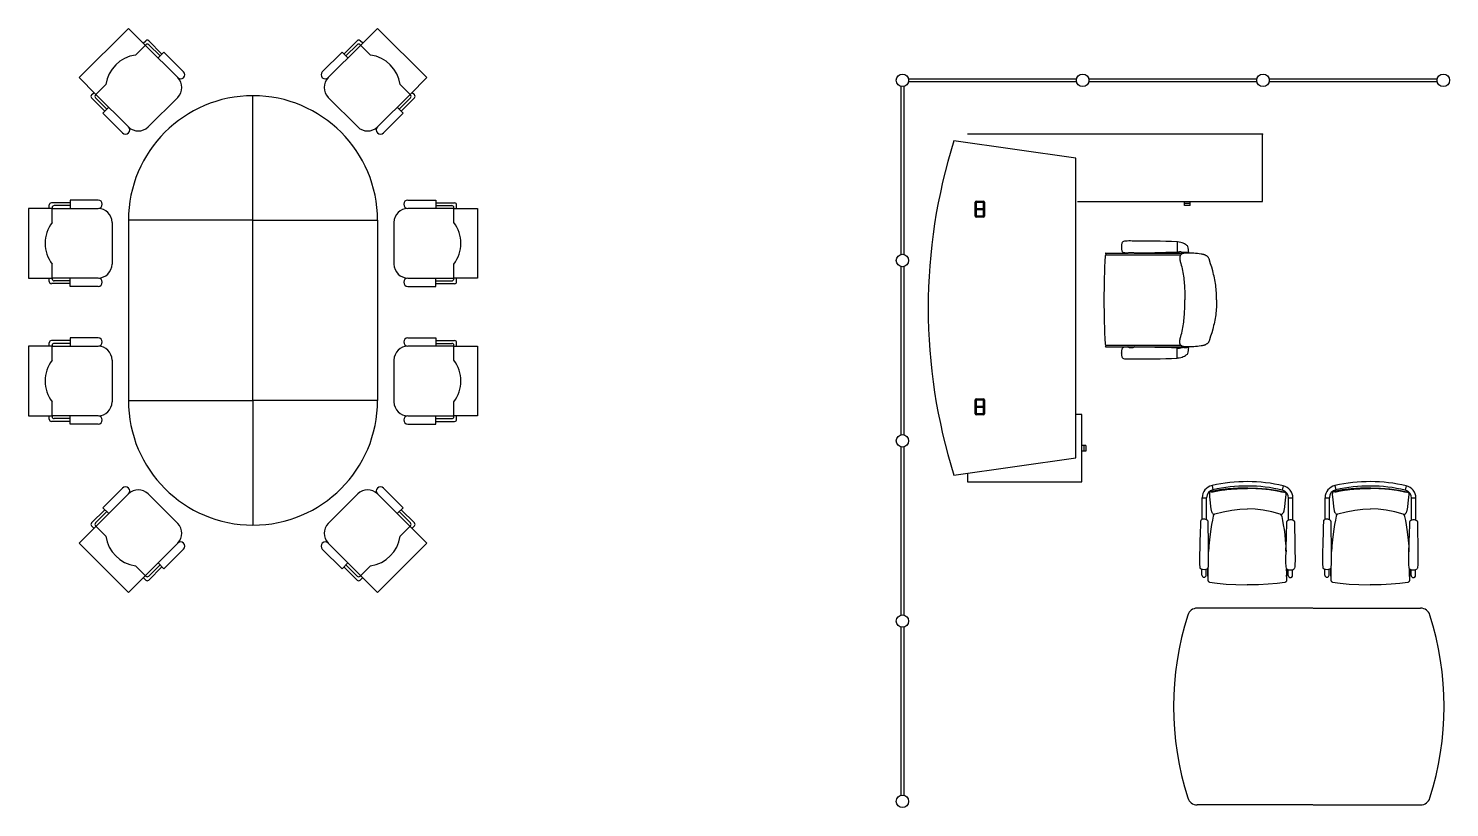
# Model space of a CAD drawing. Header units: millimetres. Extents: x 391350 to 515311, y -283575 to -199845.
# Drawn here: x 434708 to 443378, y -235056 to -230302 of the extents above; entities that cross this region are included whole.
import ezdxf

# ---------------------------------------------------------------- set-up
doc = ezdxf.new("R2010")
doc.units = ezdxf.units.MM

msp = doc.modelspace()

# ---------------------------------------------------------------- linework, layer by layer
at = {"color": 0}
for p, q in [((435318.3, -230301.6), (435017.8, -230602.1)), ((435420.5, -230403.8), (435318.3, -230301.6)), ((436735.3, -230403.8), (436837.5, -230301.6)), ((436837.5, -230301.6), (437138, -230602.1)), ((435360.4, -230463.9), (435423.5, -230400.8)), ((435408.5, -230391.7), (435423.5, -230376.7)), ((435420.5, -230403.8), (435618.8, -230602.1)), ((435522.7, -230457.9), (435441.5, -230376.7)), ((435510.7, -230469.9), (435441.5, -230400.8)), ((436735.3, -230403.8), (436536.9, -230602.1)), ((436633.1, -230457.9), (436714.2, -230376.7)), ((436645.1, -230469.9), (436714.2, -230400.8)), ((436747.3, -230391.7), (436732.3, -230376.7)), ((436795.4, -230463.9), (436732.3, -230400.8)), ((435017.8, -230602.1), (435120, -230704.3)), ((437138, -230602.1), (437035.8, -230704.3)), ((440077.4, -230609.6), (441102.4, -230609.6)), ((441177.4, -230609.6), (442202.4, -230609.6)), ((442277.4, -230609.6), (443302.4, -230609.6)), ((435092.9, -230707.3), (435108, -230692.3)), ((435117, -230707.3), (435180.1, -230644.2)), ((435318.3, -230902.6), (435120, -230704.3)), ((436837.5, -230902.6), (437035.8, -230704.3)), ((437038.8, -230707.3), (436975.7, -230644.2)), ((437062.8, -230707.3), (437047.8, -230692.3)), ((440031.4, -231680.6), (440031.4, -230655.6)), ((440048.4, -230655.6), (440048.4, -231680.6)), ((441102.4, -230626.6), (440077.4, -230626.6)), ((442202.4, -230626.6), (441177.4, -230626.6)), ((443302.4, -230626.6), (442277.4, -230626.6)), ((435174.1, -230806.5), (435092.9, -230725.3)), ((435186.1, -230794.4), (435117, -230725.3)), ((435618.8, -230722.3), (435438.5, -230902.6)), ((436077.9, -231472.4), (436077.9, -230712.4)), ((436536.9, -230722.3), (436717.2, -230902.6)), ((436969.7, -230794.4), (437038.8, -230725.3)), ((436981.7, -230806.5), (437062.8, -230725.3)), ((442237.1, -230946.9), (440437.1, -230946.9)), ((442237.1, -231356.9), (442237.1, -230946.9)), ((441097.1, -231092.9), (440354, -230988.5)), ((441097.1, -232922.9), (441097.1, -231092.9)), ((434707.9, -231400.1), (434707.9, -231825.1)), ((434852.4, -231400.1), (434707.9, -231400.1)), ((434835.4, -231400.1), (434835.4, -231378.9)), ((434962.9, -231366.1), (434848.1, -231366.1)), ((434852.4, -231485.1), (434852.4, -231395.9)), ((434852.4, -231400.1), (435132.9, -231400.1)), ((434962.9, -231383.1), (434865.1, -231383.1)), ((437303.4, -231400.1), (437022.9, -231400.1)), ((437192.9, -231366.1), (437307.6, -231366.1)), ((437192.9, -231383.1), (437290.6, -231383.1)), ((437303.4, -231485.1), (437303.4, -231395.9)), ((437303.4, -231400.1), (437447.9, -231400.1)), ((437320.4, -231400.1), (437320.4, -231378.9)), ((437447.9, -231400.1), (437447.9, -231825.1)), ((440483.1, -231447.9), (440483.1, -231361.9)), ((440489.1, -231355.9), (440535.1, -231355.9)), ((440489.1, -231363.9), (440489.1, -231445.9)), ((440489.6, -231363.9), (440489.6, -231404.7)), ((440533.1, -231361.9), (440491.1, -231361.9)), ((440491.1, -231362.4), (440533.1, -231362.4)), ((440534.6, -231363.9), (440534.6, -231404.7)), ((440535.1, -231445.9), (440535.1, -231363.9)), ((440541.1, -231361.9), (440541.1, -231447.9)), ((441107.4, -231356.9), (442237.1, -231356.9)), ((441760.6, -231369.9), (441760.6, -231356.9)), ((441794.6, -231369.9), (441760.6, -231369.9)), ((441760.7, -231381.9), (441760.7, -231369.9)), ((441794.5, -231381.9), (441760.7, -231381.9)), ((441794.5, -231381.9), (441794.5, -231369.9)), ((441794.6, -231369.9), (441794.6, -231356.9)), ((435217.9, -231485.1), (435217.9, -231740.1)), ((436937.9, -231485.1), (436937.9, -231740.1)), ((440535.1, -231453.9), (440489.1, -231453.9)), ((440534.6, -231402.7), (440489.6, -231402.7)), ((440534.6, -231404.7), (440489.6, -231404.7)), ((440489.6, -231405.2), (440534.6, -231405.2)), ((440489.6, -231445.9), (440489.6, -231405.2)), ((440489.6, -231407.2), (440534.6, -231407.2)), ((440533.1, -231447.4), (440491.1, -231447.4)), ((440491.1, -231447.9), (440533.1, -231447.9)), ((440534.6, -231405.2), (440534.6, -231445.9)), ((441376.5, -231634.7, -0.1), (441376.5, -231633.7, -0.1)), ((441376.5, -231634.7, -0.1), (441376.5, -231635.7, -0.1)), ((441716.3, -231604.6, -0.1), (441716.3, -231664.9, -0.1)), ((441716.3, -231604.7, -0.1), (441719.2, -231604.7, -0.1)), ((434852.4, -231829.4), (434852.4, -231740.1)), ((437303.4, -231829.4), (437303.4, -231740.1)), ((441278.9, -231675.6), (441282.4, -231682.8)), ((441280.7, -231672.7), (441415.2, -231672.7)), ((441283.6, -231682.7), (441738.2, -231682.7)), ((441418.8, -231671.3), (441418.9, -231671.2)), ((441422.4, -231669.7), (441448.2, -231669.7)), ((441451.9, -231671.3), (441451.8, -231671.2)), ((441455.4, -231672.7), (441745.7, -231672.7)), ((441716.3, -231664.7, -0.1), (441730, -231664.7, -0.1)), ((441784.7, -231668.7, -0.1), (441746.3, -231668.7, -0.1)), ((441751.3, -231668.7, -0.1), (441756.3, -231671.7, -0.1)), ((441756.3, -231668.7, -0.1), (441776.3, -231668.7, -0.1)), ((441756.3, -231671.7, -0.1), (441759.3, -231671.7, -0.1)), ((441760.3, -231668.7, -0.1), (441758.5, -231668.7, -0.1)), ((441759.3, -231671.7, -0.1), (441773.3, -231671.7, -0.1)), ((441772.5, -231668.7, -0.1), (441760.3, -231668.7, -0.1)), ((441772.3, -231668.7, -0.1), (441774, -231668.7, -0.1)), ((441773.3, -231671.7, -0.1), (441776.3, -231671.7, -0.1)), ((441781.3, -231668.7, -0.1), (441776.3, -231671.7, -0.1)), ((434707.9, -231825.1), (434852.4, -231825.1)), ((434835.4, -231846.4), (434835.4, -231825.1)), ((435132.9, -231825.1), (434852.4, -231825.1)), ((437022.9, -231825.1), (437303.4, -231825.1)), ((437447.9, -231825.1), (437303.4, -231825.1)), ((437320.4, -231846.4), (437320.4, -231825.1)), ((440031.4, -232780.6), (440031.4, -231755.6)), ((440048.4, -231755.6), (440048.4, -232780.6)), ((434962.9, -231859.1), (434848.1, -231859.1)), ((434962.9, -231842.1), (434865.1, -231842.1)), ((437192.9, -231842.1), (437290.6, -231842.1)), ((437192.9, -231859.1), (437307.6, -231859.1)), ((441956.5, -231958.6), (441956.5, -231958.8)), ((441956.5, -231958.8), (441956.5, -231958.6)), ((434852.4, -232240.5), (434707.9, -232240.5)), ((434707.9, -232240.5), (434707.9, -232665.5)), ((434835.4, -232240.5), (434835.4, -232219.3)), ((434962.9, -232206.5), (434848.1, -232206.5)), ((434852.4, -232325.5), (434852.4, -232236.3)), ((434852.4, -232240.5), (435132.9, -232240.5)), ((434962.9, -232223.5), (434865.1, -232223.5)), ((437303.4, -232240.5), (437022.9, -232240.5)), ((437192.9, -232206.5), (437307.6, -232206.5)), ((437192.9, -232223.5), (437290.6, -232223.5)), ((437303.4, -232325.5), (437303.4, -232236.3)), ((437303.4, -232240.5), (437447.9, -232240.5)), ((437320.4, -232240.5), (437320.4, -232219.3)), ((437447.9, -232240.5), (437447.9, -232665.5)), ((441278.9, -232241.9), (441282.4, -232234.6)), ((441280.7, -232244.7), (441415.2, -232244.7)), ((441283.6, -232234.7), (441738.2, -232234.7)), ((441418.8, -232246.2), (441418.9, -232246.3)), ((441422.4, -232247.7), (441448.2, -232247.7)), ((441451.9, -232246.2), (441451.8, -232246.3)), ((441455.4, -232244.7), (441745.7, -232244.7)), ((441716.3, -232312.9, -0.1), (441716.3, -232252.5, -0.1)), ((441716.3, -232252.7, -0.1), (441730, -232252.7, -0.1)), ((441784.7, -232248.7, -0.1), (441746.3, -232248.7, -0.1)), ((441751.3, -232248.7, -0.1), (441756.3, -232245.7, -0.1)), ((441756.3, -232245.7, -0.1), (441759.3, -232245.7, -0.1)), ((441756.3, -232248.7, -0.1), (441776.3, -232248.7, -0.1)), ((441760.3, -232248.7, -0.1), (441758.5, -232248.7, -0.1)), ((441759.3, -232245.7, -0.1), (441773.3, -232245.7, -0.1)), ((441772.5, -232248.7, -0.1), (441760.3, -232248.7, -0.1)), ((441772.3, -232248.7, -0.1), (441774, -232248.7, -0.1)), ((441773.3, -232245.7, -0.1), (441776.3, -232245.7, -0.1)), ((441781.3, -232248.7, -0.1), (441776.3, -232245.7, -0.1)), ((435217.9, -232325.5), (435217.9, -232580.5)), ((436937.9, -232325.5), (436937.9, -232580.5)), ((441376.5, -232282.7, -0.1), (441376.5, -232281.7, -0.1)), ((441376.5, -232282.7, -0.1), (441376.5, -232283.7, -0.1)), ((441716.3, -232312.7, -0.1), (441719.2, -232312.7, -0.1)), ((434852.4, -232669.8), (434852.4, -232580.5)), ((436077.9, -232572.4), (436077.9, -233332.4)), ((437303.4, -232669.8), (437303.4, -232580.5)), ((440483.1, -232653.9), (440483.1, -232567.9)), ((440489.1, -232561.9), (440535.1, -232561.9)), ((440489.1, -232569.9), (440489.1, -232651.9)), ((440489.6, -232569.9), (440489.6, -232610.7)), ((440534.6, -232608.7), (440489.6, -232608.7)), ((440534.6, -232610.7), (440489.6, -232610.7)), ((440489.6, -232611.2), (440534.6, -232611.2)), ((440489.6, -232651.9), (440489.6, -232611.2)), ((440489.6, -232613.2), (440534.6, -232613.2)), ((440533.1, -232567.9), (440491.1, -232567.9)), ((440491.1, -232568.4), (440533.1, -232568.4)), ((440534.6, -232569.9), (440534.6, -232610.7)), ((440534.6, -232611.2), (440534.6, -232651.9)), ((440535.1, -232651.9), (440535.1, -232569.9)), ((440541.1, -232567.9), (440541.1, -232653.9)), ((434707.9, -232665.5), (434852.4, -232665.5)), ((434835.4, -232686.8), (434835.4, -232665.5)), ((434962.9, -232699.5), (434848.1, -232699.5)), ((435132.9, -232665.5), (434852.4, -232665.5)), ((434962.9, -232682.5), (434865.1, -232682.5)), ((437022.9, -232665.5), (437303.4, -232665.5)), ((437192.9, -232682.5), (437290.6, -232682.5)), ((437192.9, -232699.5), (437307.6, -232699.5)), ((437447.9, -232665.5), (437303.4, -232665.5)), ((437320.4, -232686.8), (437320.4, -232665.5)), ((440535.1, -232659.9), (440489.1, -232659.9)), ((440533.1, -232653.4), (440491.1, -232653.4)), ((440491.1, -232653.9), (440533.1, -232653.9)), ((441134.1, -232657.9), (441097.1, -232657.9)), ((441134.1, -233068.9), (441134.1, -232657.9)), ((440031.4, -233880.6), (440031.4, -232855.6)), ((440048.4, -232855.6), (440048.4, -233880.6)), ((441146.6, -232846.4), (441134.1, -232846.4)), ((441146.6, -232846.4), (441146.6, -232880.4)), ((441158.6, -232846.5), (441146.6, -232846.5)), ((441158.6, -232846.5), (441158.6, -232880.3)), ((440354, -233027.4), (441097.1, -232922.9)), ((441146.6, -232880.4), (441134.1, -232880.4)), ((441158.6, -232880.3), (441146.6, -232880.3)), ((440437.1, -233015.7), (440437.1, -233068.9)), ((440437.1, -233068.9), (441134.1, -233068.9)), ((441912.8, -233135.8, 0.3), (441912.4, -233144.8, 0.3)), ((441913.4, -233133.6, 0.3), (441912.8, -233135.4, 0.3)), ((441912.8, -233135.4, 0.3), (441912.8, -233135.8, 0.3)), ((441914.4, -233132.1, 0.3), (441913.4, -233133.6, 0.3)), ((441915.8, -233130.9, 0.3), (441914.4, -233132.1, 0.3)), ((441924.8, -233127.4, 0.3), (441924.8, -233127.4, 0.3)), ((441928.5, -233090.8, 0.3), (441934.4, -233116.8, 0.3)), ((442363.3, -233092.9, 0.3), (442357.2, -233118.8, 0.3)), ((442366.8, -233129.5, 0.3), (442366.8, -233129.5, 0.3)), ((442375.7, -233133.1, 0.3), (442377, -233134.3, 0.3)), ((442377, -233134.3, 0.3), (442378.1, -233135.8, 0.3)), ((442378.1, -233135.8, 0.3), (442378.6, -233137.6, 0.3)), ((442662.8, -233135.8, 0.3), (442662.4, -233144.8, 0.3)), ((442663.4, -233133.6, 0.3), (442662.8, -233135.4, 0.3)), ((442662.8, -233135.4, 0.3), (442662.8, -233135.8, 0.3)), ((442664.4, -233132.1, 0.3), (442663.4, -233133.6, 0.3)), ((442665.8, -233130.9, 0.3), (442664.4, -233132.1, 0.3)), ((442674.8, -233127.4, 0.3), (442674.8, -233127.4, 0.3)), ((442678.5, -233090.8, 0.3), (442684.4, -233116.8, 0.3)), ((443113.3, -233092.9, 0.3), (443107.2, -233118.8, 0.3)), ((443116.8, -233129.5, 0.3), (443116.8, -233129.5, 0.3)), ((443125.7, -233133.1, 0.3), (443127, -233134.3, 0.3)), ((443127, -233134.3, 0.3), (443128.1, -233135.8, 0.3)), ((443128.1, -233135.8, 0.3), (443128.6, -233137.6, 0.3)), ((435318.3, -233142.2), (435120, -233340.5)), ((435618.8, -233322.5), (435438.5, -233142.2)), ((436536.9, -233322.5), (436717.2, -233142.2)), ((436837.5, -233142.2), (437035.8, -233340.5)), ((441868.1, -233298.9, 0.3), (441868.7, -233165.2, 0.3)), ((441868.7, -233165.2, 0.3), (441895.4, -233165.4, 0.3)), ((441894.9, -233267.2, 0.3), (441895.4, -233165.4, 0.3)), ((442378.6, -233137.6, 0.3), (442378.6, -233138, 0.3)), ((442378.6, -233138, 0.3), (442378.9, -233147, 0.3)), ((442395.2, -233269.5, 0.3), (442395.7, -233167.7, 0.3)), ((442422.4, -233167.9, 0.3), (442395.7, -233167.7, 0.3)), ((442421.8, -233301.5, 0.3), (442422.4, -233167.9, 0.3)), ((442618.1, -233298.9, 0.3), (442618.7, -233165.2, 0.3)), ((442618.7, -233165.2, 0.3), (442645.4, -233165.4, 0.3)), ((442644.9, -233267.2, 0.3), (442645.4, -233165.4, 0.3)), ((443128.6, -233137.6, 0.3), (443128.6, -233138, 0.3)), ((443128.6, -233138, 0.3), (443128.9, -233147, 0.3)), ((443145.2, -233269.5, 0.3), (443145.7, -233167.7, 0.3)), ((443172.4, -233167.9, 0.3), (443145.7, -233167.7, 0.3)), ((443171.8, -233301.5, 0.3), (443172.4, -233167.9, 0.3)), ((435174.1, -233238.3), (435092.9, -233319.5)), ((435186.1, -233250.4), (435117, -233319.5)), ((436969.7, -233250.4), (437038.8, -233319.5)), ((436981.7, -233238.3), (437062.8, -233319.5)), ((441862.7, -233301.8, 0.3), (441862.7, -233301.8, 0.3)), ((441894.8, -233299, 0.3), (441894.9, -233267.2, 0.3)), ((441900.2, -233302, 0.3), (441900.2, -233302, 0.3)), ((441939.1, -233267.6, 0.3), (441939.2, -233266.9, 0.3)), ((441939.8, -233264.8, 0.3), (441939.2, -233266.9, 0.3)), ((441945.4, -233264.6, 0.3), (441945.4, -233264.6, 0.3)), ((442344.8, -233266.5, 0.3), (442344.8, -233266.5, 0.3)), ((442350.5, -233266.8, 0.3), (442351, -233268.9, 0.3)), ((442351.1, -233269.6, 0.3), (442351, -233268.9, 0.3)), ((442389.6, -233304.4, 0.3), (442389.6, -233304.4, 0.3)), ((442395.1, -233301.4, 0.3), (442395.2, -233269.5, 0.3)), ((442427.2, -233304.5, 0.3), (442427.2, -233304.5, 0.3)), ((442612.7, -233301.8, 0.3), (442612.7, -233301.8, 0.3)), ((442644.8, -233299, 0.3), (442644.9, -233267.2, 0.3)), ((442650.2, -233302, 0.3), (442650.2, -233302, 0.3)), ((442689.1, -233267.6, 0.3), (442689.2, -233266.9, 0.3)), ((442689.8, -233264.8, 0.3), (442689.2, -233266.9, 0.3)), ((442695.4, -233264.6, 0.3), (442695.4, -233264.6, 0.3)), ((443094.8, -233266.5, 0.3), (443094.8, -233266.5, 0.3)), ((443100.5, -233266.8, 0.3), (443101, -233268.9, 0.3)), ((443101.1, -233269.6, 0.3), (443101, -233268.9, 0.3)), ((443139.6, -233304.4, 0.3), (443139.6, -233304.4, 0.3)), ((443145.1, -233301.4, 0.3), (443145.2, -233269.5, 0.3)), ((443177.2, -233304.5, 0.3), (443177.2, -233304.5, 0.3)), ((435017.8, -233442.7), (435120, -233340.5)), ((435092.9, -233337.5), (435108, -233352.5)), ((435117, -233337.5), (435180.1, -233400.6)), ((437038.8, -233337.5), (436975.7, -233400.6)), ((437138, -233442.7), (437035.8, -233340.5)), ((437062.8, -233337.5), (437047.8, -233352.5)), ((435318.3, -233743.2), (435017.8, -233442.7)), ((435420.5, -233641), (435618.8, -233442.7)), ((436735.3, -233641), (436536.9, -233442.7)), ((436837.5, -233743.2), (437138, -233442.7)), ((441909.4, -233468.7, 0.3), (441907.7, -233493.7, 0.3)), ((442378.9, -233471, 0.3), (442380.3, -233495.9, 0.3)), ((442659.4, -233468.7, 0.3), (442657.7, -233493.7, 0.3)), ((443128.9, -233471, 0.3), (443130.3, -233495.9, 0.3)), ((435420.5, -233641), (435318.3, -233743.2)), ((435360.4, -233580.9), (435423.5, -233644)), ((435408.5, -233653), (435423.5, -233668.1)), ((435510.7, -233574.9), (435441.5, -233644)), ((435522.7, -233586.9), (435441.5, -233668.1)), ((436633.1, -233586.9), (436714.2, -233668.1)), ((436645.1, -233574.9), (436714.2, -233644)), ((436795.4, -233580.9), (436732.3, -233644)), ((436747.3, -233653), (436732.3, -233668.1)), ((436735.3, -233641), (436837.5, -233743.2)), ((441866.5, -233637.1, 0.3), (441866.7, -233601.7, 0.3)), ((441893.2, -233637.2, 0.3), (441893.4, -233601.8, 0.3)), ((441902.7, -233628.2, 0.3), (441902.7, -233644.2, 0.3)), ((441902.7, -233644.1, 0.3), (441902.7, -233651.3, 0.3)), ((441902.7, -233644.2, 0.3), (441902.7, -233645.5, 0.3)), ((441902.7, -233645.5, 0.3), (441902.7, -233651.8, 0.3)), ((441902.7, -233651.8, 0.3), (441902.7, -233656.2, 0.3)), ((442383.8, -233654.1, 0.3), (442383.7, -233658.5, 0.3)), ((442383.9, -233646.3, 0.3), (442383.8, -233653.6, 0.3)), ((442383.9, -233647.8, 0.3), (442383.8, -233654.1, 0.3)), ((442384, -233630.4, 0.3), (442383.9, -233646.5, 0.3)), ((442383.9, -233646.5, 0.3), (442383.9, -233647.8, 0.3)), ((442393.5, -233639.6, 0.3), (442393.6, -233604.2, 0.3)), ((442420.2, -233639.7, 0.3), (442420.3, -233604.3, 0.3)), ((442616.5, -233637.1, 0.3), (442616.7, -233601.7, 0.3)), ((442643.2, -233637.2, 0.3), (442643.4, -233601.8, 0.3)), ((442652.7, -233628.2, 0.3), (442652.7, -233644.2, 0.3)), ((442652.7, -233644.1, 0.3), (442652.7, -233651.3, 0.3)), ((442652.7, -233644.2, 0.3), (442652.7, -233645.5, 0.3)), ((442652.7, -233645.5, 0.3), (442652.7, -233651.8, 0.3)), ((442652.7, -233651.8, 0.3), (442652.7, -233656.2, 0.3)), ((443133.8, -233654.1, 0.3), (443133.7, -233658.5, 0.3)), ((443133.9, -233646.3, 0.3), (443133.8, -233653.6, 0.3)), ((443133.9, -233647.8, 0.3), (443133.8, -233654.1, 0.3)), ((443134, -233630.4, 0.3), (443133.9, -233646.5, 0.3)), ((443133.9, -233646.5, 0.3), (443133.9, -233647.8, 0.3)), ((443143.5, -233639.6, 0.3), (443143.6, -233604.2, 0.3)), ((443170.2, -233639.7, 0.3), (443170.3, -233604.3, 0.3)), ((441913.8, -233680, 0.3), (441913.8, -233680, 0.3)), ((442372.5, -233682.2, 0.3), (442372.5, -233682.2, 0.3)), ((442663.8, -233680, 0.3), (442663.8, -233680, 0.3)), ((443122.5, -233682.2, 0.3), (443122.5, -233682.2, 0.3)), ((442542.9, -233839.4), (441837.8, -233839.4)), ((442545.9, -233839.4), (443201, -233839.4)), ((440031.4, -234980.6), (440031.4, -233955.6)), ((440048.4, -233955.6), (440048.4, -234980.6)), ((442542.9, -235039.4), (441837.8, -235039.4)), ((442545.9, -235039.4), (443201, -235039.4))]:
    msp.add_line(p, q, dxfattribs=at)
for points in [[(435654.9, -230566), (435534.7, -230445.8), (435498.6, -230481.9)], [(436500.9, -230566), (436621.1, -230445.8), (436657.1, -230481.9)], [(435282.3, -230938.7), (435162.1, -230818.5), (435198.1, -230782.4)], [(436873.5, -230938.7), (436993.7, -230818.5), (436957.7, -230782.4)], [(435132.9, -231349.1), (434962.9, -231349.1), (434962.9, -231400.1)], [(437022.9, -231349.1), (437192.9, -231349.1), (437192.9, -231400.1)], [(435132.9, -231876.1), (434962.9, -231876.1), (434962.9, -231825.1)], [(437022.9, -231876.1), (437192.9, -231876.1), (437192.9, -231825.1)], [(435132.9, -232189.5), (434962.9, -232189.5), (434962.9, -232240.5)], [(437022.9, -232189.5), (437192.9, -232189.5), (437192.9, -232240.5)], [(435132.9, -232716.5), (434962.9, -232716.5), (434962.9, -232665.5)], [(437022.9, -232716.5), (437192.9, -232716.5), (437192.9, -232665.5)], [(435282.3, -233106.1), (435162.1, -233226.3), (435198.1, -233262.4)], [(436873.5, -233106.1), (436993.7, -233226.3), (436957.7, -233262.4)], [(435654.9, -233478.7), (435534.7, -233599), (435498.6, -233562.9)], [(436500.9, -233478.7), (436621.1, -233599), (436657.1, -233562.9)]]:
    msp.add_lwpolyline(points, dxfattribs=at)
for points in [[(436077.9, -232572.4), (436077.9, -231472.4), (435317.9, -231472.4), (435317.9, -232572.4)], [(436077.9, -232572.4), (436077.9, -231472.4), (436837.9, -231472.4), (436837.9, -232572.4)]]:
    msp.add_lwpolyline(points, close=True, dxfattribs=at)
at = {"color": 0, "extrusion": (0, 0, -1), "flags": 128}
msp.add_lwpolyline([(-441956.4, -231958.7), (-441956.4, -231947.5), (-441956.2, -231936.2), (-441955.8, -231924.9), (-441955.3, -231913.6), (-441954.6, -231902.3), (-441953.6, -231891), (-441952.5, -231879.8), (-441951.1, -231868.6), (-441949.5, -231857.4), (-441947.7, -231846.3), (-441945.7, -231835.2), (-441943.5, -231824.2), (-441941, -231813.2), (-441938.3, -231802.3), (-441935.5, -231791.5), (-441932.6, -231780.6), (-441926.5, -231758.9), (-441920.1, -231737.2), (-441913.8, -231715.2), (-441912.9, -231712.5), (-441911.9, -231709.9), (-441910.8, -231707.3), (-441909.5, -231704.8), (-441908.1, -231702.4), (-441906.5, -231700.1), (-441904.7, -231697.9), (-441902.8, -231695.8), (-441900.7, -231693.8), (-441898.5, -231692), (-441896.3, -231690.3), (-441893.9, -231688.7), (-441891.5, -231687.2), (-441889, -231685.8), (-441886.5, -231684.6), (-441883.9, -231683.5), (-441881.2, -231682.5), (-441878.6, -231681.6), (-441875.9, -231680.8), (-441873.1, -231680.2), (-441867.6, -231679), (-441862, -231678.2), (-441850.8, -231676.7), (-441839.5, -231675.5), (-441828.3, -231674.5), (-441817.2, -231673.6), (-441806, -231673), (-441794.9, -231672.6), (-441783.5, -231672.4), (-441777.8, -231672.5), (-441772, -231672.6), (-441766.2, -231672.8), (-441760.3, -231673.3), (-441757.5, -231673.7), (-441754.7, -231674.3), (-441751.9, -231674.9), (-441749.2, -231675.8), (-441746.6, -231676.8), (-441744.2, -231678.1), (-441741.8, -231679.6), (-441739.6, -231681.4), (-441737.6, -231683.4), (-441736.7, -231684.5), (-441735.9, -231685.6), (-441735.1, -231686.8), (-441734.5, -231688), (-441733.4, -231690.7), (-441732.5, -231693.4), (-441732, -231696.2), (-441731.7, -231699.1), (-441731.5, -231702), (-441731.6, -231704.9), (-441731.8, -231707.8), (-441732.1, -231710.6), (-441732.5, -231713.4), (-441733.7, -231718.9), (-441735.2, -231724.3), (-441738.4, -231735.1), (-441741.4, -231746), (-441744.1, -231757), (-441746.5, -231768), (-441748.8, -231779.1), (-441750.8, -231790.2), (-441752.6, -231801.3), (-441754.3, -231812.5), (-441755.8, -231823.6), (-441757.2, -231834.8), (-441758.4, -231846.1), (-441759.4, -231857.3), (-441760.3, -231868.6), (-441761.1, -231879.8), (-441761.7, -231891.1), (-441762.2, -231902.4), (-441762.6, -231913.6), (-441763.1, -231936.2), (-441763.5, -231958.7)], dxfattribs=at)
at = {"color": 0, "flags": 128}
msp.add_lwpolyline([(441956.4, -231958.7), (441956.4, -231970), (441956.2, -231981.3), (441955.8, -231992.6), (441955.3, -232003.9), (441954.6, -232015.2), (441953.6, -232026.4), (441952.5, -232037.7), (441951.1, -232048.9), (441949.5, -232060.1), (441947.7, -232071.2), (441945.7, -232082.3), (441943.5, -232093.3), (441941, -232104.2), (441938.3, -232115.1), (441935.5, -232126), (441932.6, -232136.8), (441926.5, -232158.5), (441920.1, -232180.3), (441913.8, -232202.2), (441912.9, -232204.9), (441911.9, -232207.6), (441910.8, -232210.2), (441909.5, -232212.7), (441908.1, -232215.1), (441906.5, -232217.4), (441904.7, -232219.6), (441902.8, -232221.7), (441900.7, -232223.6), (441898.5, -232225.5), (441896.3, -232227.2), (441893.9, -232228.8), (441891.5, -232230.3), (441889, -232231.6), (441886.5, -232232.9), (441883.9, -232234), (441881.2, -232235), (441878.6, -232235.8), (441875.9, -232236.6), (441873.1, -232237.3), (441867.6, -232238.4), (441862, -232239.3), (441850.8, -232240.8), (441839.5, -232242), (441828.3, -232243), (441817.2, -232243.8), (441806, -232244.5), (441794.9, -232244.9), (441783.5, -232245), (441777.8, -232245), (441772, -232244.9), (441766.2, -232244.6), (441760.3, -232244.1), (441757.5, -232243.7), (441754.7, -232243.2), (441751.9, -232242.5), (441749.2, -232241.7), (441746.6, -232240.6), (441744.2, -232239.4), (441741.8, -232237.9), (441739.6, -232236.1), (441737.6, -232234.1), (441736.7, -232233), (441735.9, -232231.9), (441735.1, -232230.7), (441734.5, -232229.4), (441733.4, -232226.8), (441732.5, -232224.1), (441732, -232221.2), (441731.7, -232218.4), (441731.5, -232215.5), (441731.6, -232212.6), (441731.8, -232209.7), (441732.1, -232206.9), (441732.5, -232204.1), (441733.7, -232198.6), (441735.2, -232193.1), (441738.4, -232182.3), (441741.4, -232171.4), (441744.1, -232160.5), (441746.5, -232149.5), (441748.8, -232138.4), (441750.8, -232127.3), (441752.6, -232116.2), (441754.3, -232105), (441755.8, -232093.8), (441757.2, -232082.6), (441758.4, -232071.4), (441759.4, -232060.2), (441760.3, -232048.9), (441761.1, -232037.6), (441761.7, -232026.4), (441762.2, -232015.1), (441762.6, -232003.8), (441763.1, -231981.3), (441763.5, -231958.7)], dxfattribs=at)
at = {"color": 0, "elevation": 0.3}
for points in [[(441924.8, -233127.4), (441922.5, -233128), (441919.8, -233128.9), (441917.6, -233129.9), (441915.8, -233130.9)], [(442145.9, -233105.2), (442085.3, -233106.1), (442027.4, -233110.1), (441973.4, -233117.3), (441924.8, -233127.4)], [(442145.9, -233105.2), (442206.4, -233106.7), (442264.3, -233111.2), (442318.2, -233119), (442366.8, -233129.5)], [(442366.8, -233129.5), (442369, -233130.1), (442371.7, -233131.1), (442373.9, -233132.1), (442375.7, -233133.1)], [(442674.8, -233127.4), (442672.5, -233128), (442669.8, -233128.9), (442667.6, -233129.9), (442665.8, -233130.9)], [(442895.9, -233105.2), (442835.3, -233106.1), (442777.4, -233110.1), (442723.4, -233117.3), (442674.8, -233127.4)], [(442895.9, -233105.2), (442956.4, -233106.7), (443014.3, -233111.2), (443068.2, -233119), (443116.8, -233129.5)], [(443116.8, -233129.5), (443119, -233130.1), (443121.7, -233131.1), (443123.9, -233132.1), (443125.7, -233133.1)], [(441912.4, -233145), (441913.4, -233158.9), (441922, -233235.3)], [(442378.9, -233147.2), (442377.8, -233161.1), (442368.5, -233237.4)], [(442662.4, -233145), (442663.4, -233158.9), (442672, -233235.3)], [(443128.9, -233147.2), (443127.8, -233161.1), (443118.5, -233237.4)], [(441862.7, -233301.8), (441861.2, -233303.1), (441859.5, -233305.3), (441858.5, -233308), (441858.3, -233309.9)], [(441900.2, -233302), (441895.7, -233299.4), (441890.2, -233297.2), (441884.4, -233296.1), (441878.6, -233296.1), (441872.8, -233297.1), (441867.2, -233299.2), (441862.7, -233301.8)], [(441904.5, -233310.1), (441904.3, -233308.3), (441903.3, -233305.6), (441901.7, -233303.3), (441900.2, -233302)], [(441939.1, -233267.6), (441936.4, -233278.7), (441931.1, -233302.6), (441926.1, -233328.8), (441921.4, -233357.4), (441917.1, -233388.5), (441913.3, -233422), (441910.1, -233458.8), (441909.4, -233468.7)], [(441922, -233235.3), (441922.8, -233239.4), (441923.7, -233243.2), (441924.6, -233246.7), (441925.6, -233249.9), (441926.7, -233252.8), (441927.9, -233255.5), (441929.3, -233258), (441931.3, -233260.5), (441934.2, -233262.9), (441938.2, -233264.7), (441942.8, -233265.1), (441945.4, -233264.6)], [(441945.4, -233264.6), (441996.5, -233250.9), (442049, -233240.7), (442099.2, -233235), (442145.3, -233233.5)], [(442344.8, -233266.5), (442293.8, -233252.4), (442241.4, -233241.6), (442191.3, -233235.5), (442145.3, -233233.5)], [(442368.5, -233237.4), (442367.6, -233241.5), (442366.7, -233245.3), (442365.8, -233248.8), (442364.8, -233252), (442363.7, -233254.9), (442362.4, -233257.5), (442360.9, -233260), (442358.9, -233262.6), (442356, -233265), (442352, -233266.7), (442347.4, -233267), (442344.8, -233266.5)], [(442351.1, -233269.6), (442353.7, -233280.6), (442358.8, -233304.6), (442363.5, -233330.9), (442368, -233359.6), (442372, -233390.6), (442375.4, -233424.2), (442378.3, -233461.1), (442378.9, -233470.9)], [(442385.3, -233312.4), (442385.5, -233310.6), (442386.5, -233307.9), (442388.2, -233305.6), (442389.6, -233304.4)], [(442389.6, -233304.4), (442394.1, -233301.7), (442399.7, -233299.6), (442405.5, -233298.6), (442411.3, -233298.6), (442417.1, -233299.7), (442422.7, -233301.8), (442427.2, -233304.5)], [(442427.2, -233304.5), (442428.6, -233305.8), (442430.3, -233308), (442431.3, -233310.7), (442431.5, -233312.7)], [(442612.7, -233301.8), (442611.2, -233303.1), (442609.5, -233305.3), (442608.5, -233308), (442608.3, -233309.9)], [(442650.2, -233302), (442645.7, -233299.4), (442640.2, -233297.2), (442634.4, -233296.1), (442628.6, -233296.1), (442622.8, -233297.1), (442617.2, -233299.2), (442612.7, -233301.8)], [(442654.5, -233310.1), (442654.3, -233308.3), (442653.3, -233305.6), (442651.7, -233303.3), (442650.2, -233302)], [(442689.1, -233267.6), (442686.4, -233278.7), (442681.1, -233302.6), (442676.1, -233328.8), (442671.4, -233357.4), (442667.1, -233388.5), (442663.3, -233422), (442660.1, -233458.8), (442659.4, -233468.7)], [(442672, -233235.3), (442672.8, -233239.4), (442673.7, -233243.2), (442674.6, -233246.7), (442675.6, -233249.9), (442676.7, -233252.8), (442677.9, -233255.5), (442679.3, -233258), (442681.3, -233260.5), (442684.2, -233262.9), (442688.2, -233264.7), (442692.8, -233265.1), (442695.4, -233264.6)], [(442695.4, -233264.6), (442746.5, -233250.9), (442799, -233240.7), (442849.2, -233235), (442895.3, -233233.5)], [(443094.8, -233266.5), (443043.8, -233252.4), (442991.4, -233241.6), (442941.3, -233235.5), (442895.3, -233233.5)], [(443118.5, -233237.4), (443117.6, -233241.5), (443116.7, -233245.3), (443115.8, -233248.8), (443114.8, -233252), (443113.7, -233254.9), (443112.4, -233257.5), (443110.9, -233260), (443108.9, -233262.6), (443106, -233265), (443102, -233266.7), (443097.4, -233267), (443094.8, -233266.5)], [(443101.1, -233269.6), (443103.7, -233280.6), (443108.8, -233304.6), (443113.5, -233330.9), (443118, -233359.6), (443122, -233390.6), (443125.4, -233424.2), (443128.3, -233461.1), (443128.9, -233470.9)], [(443135.3, -233312.4), (443135.5, -233310.6), (443136.5, -233307.9), (443138.2, -233305.6), (443139.6, -233304.4)], [(443139.6, -233304.4), (443144.1, -233301.7), (443149.7, -233299.6), (443155.5, -233298.6), (443161.3, -233298.6), (443167.1, -233299.7), (443172.7, -233301.8), (443177.2, -233304.5)], [(443177.2, -233304.5), (443178.6, -233305.8), (443180.3, -233308), (443181.3, -233310.7), (443181.5, -233312.7)], [(441858.3, -233309.9), (441857.4, -233340.3), (441856.5, -233368.8), (441855.7, -233394.9), (441855, -233419.1), (441854.5, -233441.6), (441854, -233462.7), (441853.5, -233482.4), (441853.2, -233501), (441852.9, -233518.6), (441852.6, -233535.1), (441852.5, -233550.5), (441852.7, -233564.2), (441853.2, -233575.5), (441854, -233584.6), (441855.2, -233591.9), (441857.1, -233597.5)], [(441902.9, -233597.7), (441904.9, -233592.1), (441906.2, -233584.9), (441907, -233575.8), (441907.6, -233564.5), (441907.9, -233550.8), (441908, -233535.4), (441907.9, -233518.9), (441907.8, -233501.3), (441907.6, -233482.7), (441907.4, -233463), (441907.1, -233441.9), (441906.7, -233419.4), (441906.3, -233395.2), (441905.7, -233369.1), (441905.1, -233340.6), (441904.5, -233310.1)], [(442384.1, -233600), (442382.2, -233594.4), (442381, -233587.2), (442380.2, -233578.1), (442379.7, -233566.7), (442379.5, -233553.1), (442379.6, -233537.7), (442379.8, -233521.1), (442380.2, -233503.6), (442380.5, -233485), (442381, -233465.2), (442381.5, -233444.2), (442382, -233421.7), (442382.7, -233397.5), (442383.5, -233371.3), (442384.4, -233342.9), (442385.3, -233312.4)], [(442431.5, -233312.7), (442432.1, -233343), (442432.7, -233371.5), (442433.2, -233397.7), (442433.7, -233421.9), (442434.1, -233444.4), (442434.4, -233465.4), (442434.6, -233485.2), (442434.8, -233503.8), (442434.9, -233521.3), (442435, -233537.9), (442434.9, -233553.3), (442434.6, -233566.9), (442434, -233578.3), (442433.2, -233587.4), (442431.9, -233594.6), (442429.9, -233600.2)], [(442608.3, -233309.9), (442607.4, -233340.3), (442606.5, -233368.8), (442605.7, -233394.9), (442605, -233419.1), (442604.5, -233441.6), (442604, -233462.7), (442603.5, -233482.4), (442603.2, -233501), (442602.9, -233518.6), (442602.6, -233535.1), (442602.5, -233550.5), (442602.7, -233564.2), (442603.2, -233575.5), (442604, -233584.6), (442605.2, -233591.9), (442607.1, -233597.5)], [(442652.9, -233597.7), (442654.9, -233592.1), (442656.2, -233584.9), (442657, -233575.8), (442657.6, -233564.5), (442657.9, -233550.8), (442658, -233535.4), (442657.9, -233518.9), (442657.8, -233501.3), (442657.6, -233482.7), (442657.4, -233463), (442657.1, -233441.9), (442656.7, -233419.4), (442656.3, -233395.2), (442655.7, -233369.1), (442655.1, -233340.6), (442654.5, -233310.1)], [(443134.1, -233600), (443132.2, -233594.4), (443131, -233587.2), (443130.2, -233578.1), (443129.7, -233566.7), (443129.5, -233553.1), (443129.6, -233537.7), (443129.8, -233521.1), (443130.2, -233503.6), (443130.5, -233485), (443131, -233465.2), (443131.5, -233444.2), (443132, -233421.7), (443132.7, -233397.5), (443133.5, -233371.3), (443134.4, -233342.9), (443135.3, -233312.4)], [(443181.5, -233312.7), (443182.1, -233343), (443182.7, -233371.5), (443183.2, -233397.7), (443183.7, -233421.9), (443184.1, -233444.4), (443184.4, -233465.4), (443184.6, -233485.2), (443184.8, -233503.8), (443184.9, -233521.3), (443185, -233537.9), (443184.9, -233553.3), (443184.6, -233566.9), (443184, -233578.3), (443183.2, -233587.4), (443181.9, -233594.6), (443179.9, -233600.2)], [(441903.2, -233597), (441903, -233605.7), (441902.7, -233628.2)], [(442383.9, -233599.3), (442384, -233608), (442384, -233630.4)], [(442653.2, -233597), (442653, -233605.7), (442652.7, -233628.2)], [(443133.9, -233599.3), (443134, -233608), (443134, -233630.4)], [(441902.7, -233656.2), (441902.8, -233658), (441902.8, -233659.7), (441902.8, -233661.3), (441902.8, -233662.8), (441902.9, -233664.2), (441902.9, -233665.6), (441903, -233666.8), (441903.1, -233668), (441903.3, -233669.2), (441903.6, -233670.6), (441904.1, -233672), (441904.7, -233673.4), (441905.6, -233674.8), (441906.7, -233676.2), (441908.1, -233677.4), (441909.6, -233678.5), (441911.4, -233679.3), (441913.4, -233679.9), (441913.8, -233680)], [(441913.8, -233680), (441961, -233687), (442014.6, -233692.1), (442074.8, -233695.5), (442143.1, -233697)], [(442372.5, -233682.2), (442325.2, -233688.7), (442271.6, -233693.3), (442211.3, -233696.2), (442143.1, -233697)], [(442383.7, -233658.5), (442383.7, -233660.3), (442383.7, -233662), (442383.6, -233663.6), (442383.6, -233665.1), (442383.5, -233666.5), (442383.5, -233667.8), (442383.4, -233669.1), (442383.3, -233670.3), (442383.1, -233671.5), (442382.8, -233672.9), (442382.3, -233674.3), (442381.6, -233675.7), (442380.7, -233677.1), (442379.6, -233678.4), (442378.2, -233679.6), (442376.6, -233680.7), (442374.8, -233681.6), (442372.8, -233682.1), (442372.5, -233682.2)], [(442652.7, -233656.2), (442652.8, -233658), (442652.8, -233659.7), (442652.8, -233661.3), (442652.8, -233662.8), (442652.9, -233664.2), (442652.9, -233665.6), (442653, -233666.8), (442653.1, -233668), (442653.3, -233669.2), (442653.6, -233670.6), (442654.1, -233672), (442654.7, -233673.4), (442655.6, -233674.8), (442656.7, -233676.2), (442658.1, -233677.4), (442659.6, -233678.5), (442661.4, -233679.3), (442663.4, -233679.9), (442663.8, -233680)], [(442663.8, -233680), (442711, -233687), (442764.6, -233692.1), (442824.8, -233695.5), (442893.1, -233697)], [(443122.5, -233682.2), (443075.2, -233688.7), (443021.6, -233693.3), (442961.3, -233696.2), (442893.1, -233697)], [(443133.7, -233658.5), (443133.7, -233660.3), (443133.7, -233662), (443133.6, -233663.6), (443133.6, -233665.1), (443133.5, -233666.5), (443133.5, -233667.8), (443133.4, -233669.1), (443133.3, -233670.3), (443133.1, -233671.5), (443132.8, -233672.9), (443132.3, -233674.3), (443131.6, -233675.7), (443130.7, -233677.1), (443129.6, -233678.4), (443128.2, -233679.6), (443126.6, -233680.7), (443124.8, -233681.6), (443122.8, -233682.1), (443122.5, -233682.2)]]:
    msp.add_lwpolyline(points, dxfattribs=at)
at = {"color": 0}
for centre in [(440039.9, -230618.1), (441139.9, -230618.1), (442239.9, -230618.1), (443339.9, -230618.1), (440039.9, -231718.1), (440039.9, -232818.1), (440039.9, -233918.1), (440039.9, -235018.1)]:
    msp.add_circle(centre, 38, dxfattribs=at)
for centre, radius, start, end in [((435432.5, -230385.7), 12.8, 45, 135), ((435432.5, -230409.8), 12.8, 45, 135), ((436723.3, -230385.7), 12.8, 45, 135), ((436723.3, -230409.8), 12.8, 45, 135), ((435390.5, -230674.2), 212.5, 98.1301, 171.8699), ((436765.3, -230674.2), 212.5, 8.1301, 81.8699), ((435636.9, -230584.1), 25.5, 225, 45), ((435558.7, -230662.2), 85, 315, 45), ((436518.9, -230584.1), 25.5, 135, 315), ((436597, -230662.2), 85, 135, 225), ((435102, -230716.3), 12.8, 135, 225), ((435126, -230716.3), 12.8, 135, 225), ((437029.8, -230716.3), 12.8, 315, 45), ((437053.8, -230716.3), 12.8, 315, 45), ((436077.9, -231472.4), 760, 0, 180), ((435300.3, -230920.7), 25.5, 225, 45), ((435378.4, -230842.5), 85, 225, 315), ((436777.3, -230842.5), 85, 225, 315), ((436855.5, -230920.7), 25.5, 135, 315), ((443587.3, -232007.9), 3390.2, 162.50031, 197.49969), ((434848.1, -231378.9), 12.8, 90, 180), ((434865.1, -231395.9), 12.8, 90, 180), ((435132.9, -231374.6), 25.5, 270, 90), ((435132.9, -231485.1), 85, 0, 90), ((437022.9, -231485.1), 85, 90, 180), ((437022.9, -231374.6), 25.5, 90, 270), ((437290.6, -231395.9), 12.8, 0, 90), ((437307.6, -231378.9), 12.8, 0, 90), ((440489.1, -231361.9), 6, 90, 180), ((440491.1, -231363.9), 2, 90, 180), ((440491.1, -231363.9), 1.5, 90, 180), ((440533.1, -231363.9), 2, 0, 90), ((440533.1, -231363.9), 1.5, 0, 90), ((440535.1, -231361.9), 6, 0, 90), ((435022.4, -231612.6), 212.5, 143.1301, 216.8699), ((437133.4, -231612.6), 212.5, 323.1301, 36.8699), ((440489.1, -231447.9), 6, 180, 270), ((440491.1, -231445.9), 2, 180, 270), ((440491.1, -231445.9), 1.5, 180, 270), ((440533.1, -231445.9), 2, 270, 0), ((440533.1, -231445.9), 1.5, 270, 0), ((440535.1, -231447.9), 6, 270, 0), ((441613.2, -231636.1, -0.1), 236.7, 177.02511, 179.43237), ((441613.2, -231633.4, -0.1), 236.7, 180.56763, 182.97489), ((441436.7, -231626.5, -0.1), 59.9, 169.47044, 177.39304), ((441436.7, -231643, -0.1), 59.9, 182.60696, 190.52956), ((441400, -231618.7, -0.1), 22.5, 148.72823, 172.01307), ((441400, -231650.8, -0.1), 22.5, 187.98693, 211.27177), ((441392.4, -231614.2, -0.1), 13.7, 109.42987, 148.47093), ((441400.8, -231636.4, -0.1), 37.4, 90.21239, 110.25934), ((441426.5, -232860.6, -0.1), 1261.9, 89.28359, 91.17149), ((441455.2, -238498.9, -0.1), 6900, 87.83752, 90.10731), ((441715.5, -231604.6, -0.1), 0.8, 0, 87.83752), ((441719.2, -231674.7, -0.1), 70, 73.87626, 90), ((441710.9, -231703.6, -0.1), 100, 56.19405, 73.87626), ((441683.1, -231745.1, -0.1), 150, 48.88408, 56.19405), ((441781.4, -231632.5, -0.1), 0.5, 10.43772, 48.88408), ((441683.1, -231745.1, -0.1), 150, 48.81747, 48.88408), ((441486.8, -231686.7, -0.1), 300, 10.43772, 10.471), ((441486.8, -231686.7, -0.1), 300, 3.7447, 10.43772), ((435132.9, -231740.1), 85, 270, 0), ((437022.9, -231740.1), 85, 180, 270), ((446275.3, -231958.7), 5006, 176.91538, 180), ((441283.6, -231689.7), 7, 90, 176.91538), ((441280.7, -231674.7), 2, 90, 205.85081), ((441392.4, -231655.3, -0.1), 13.7, 211.52907, 250.57013), ((441400.8, -231633, -0.1), 37.4, 249.74066, 269.78761), ((441426.5, -230408.9, -0.1), 1261.9, 268.82851, 270.71641), ((441415.2, -231667.7), 5, 270, 315), ((441422.4, -231674.7), 5, 90, 135), ((441455.2, -224770.6, -0.1), 6900, 269.89269, 272.16248), ((441448.2, -231674.7), 5, 45, 90), ((441455.4, -231667.7), 5, 225, 270), ((441715.5, -231664.9, -0.1), 0.8, 272.16248, 0), ((441730, -231699.7, -0.1), 35, 62.33955, 90), ((441745.7, -231688.7), 16, 62.09063, 90), ((441784.7, -231667.2, -0.1), 1.5, 270, 3.7447), ((434865.1, -231829.4), 12.8, 180, 270), ((435132.9, -231850.6), 25.5, 270, 90), ((437022.9, -231850.6), 25.5, 90, 270), ((437290.6, -231829.4), 12.8, 270, 0), ((434848.1, -231846.4), 12.8, 180, 270), ((437307.6, -231846.4), 12.8, 270, 0), ((446275.3, -231958.7), 5006, 180, 183.08462), ((434848.1, -232219.3), 12.8, 90, 180), ((434865.1, -232236.3), 12.8, 90, 180), ((435132.9, -232215), 25.5, 270, 90), ((435132.9, -232325.5), 85, 0, 90), ((437022.9, -232325.5), 85, 90, 180), ((437022.9, -232215), 25.5, 90, 270), ((437290.6, -232236.3), 12.8, 0, 90), ((437307.6, -232219.3), 12.8, 0, 90), ((441283.6, -232227.7), 7, 183.08462, 270), ((441280.7, -232242.7), 2, 154.14919, 270), ((441436.7, -232274.5, -0.1), 59.9, 169.47044, 177.39304), ((441400, -232266.7, -0.1), 22.5, 148.72823, 172.01307), ((441392.4, -232262.2, -0.1), 13.7, 109.42987, 148.47093), ((441400.8, -232284.4, -0.1), 37.4, 90.21239, 110.25934), ((441426.5, -233508.6, -0.1), 1261.9, 89.28359, 91.17149), ((441415.2, -232249.7), 5, 45, 90), ((441422.4, -232242.7), 5, 225, 270), ((441455.2, -239146.9, -0.1), 6900, 87.83752, 90.10731), ((441448.2, -232242.7), 5, 270, 315), ((441455.4, -232249.7), 5, 90, 135), ((441715.5, -232252.5, -0.1), 0.8, 0, 87.83752), ((441730, -232217.7, -0.1), 35, 270, 297.66045), ((441745.7, -232228.7), 16, 270, 297.90937), ((441486.8, -232230.7, -0.1), 300, 349.56228, 356.2553), ((441784.7, -232250.2, -0.1), 1.5, 356.2553, 90), ((435022.4, -232453), 212.5, 143.1301, 216.8699), ((437133.4, -232453), 212.5, 323.1301, 36.8699), ((441613.2, -232284.1, -0.1), 236.7, 177.02511, 179.43237), ((441613.2, -232281.4, -0.1), 236.7, 180.56763, 182.97489), ((441436.7, -232290.9, -0.1), 59.9, 182.60696, 190.52956), ((441400, -232298.7, -0.1), 22.5, 187.98693, 211.27177), ((441392.4, -232303.2, -0.1), 13.7, 211.52907, 250.57013), ((441400.8, -232281, -0.1), 37.4, 249.74066, 269.78761), ((441426.5, -231056.8, -0.1), 1261.9, 268.82851, 270.71641), ((441455.2, -225418.6, -0.1), 6900, 269.89269, 272.16248), ((441715.5, -232312.9, -0.1), 0.8, 272.16248, 0), ((441719.2, -232242.7, -0.1), 70, 270, 286.12374), ((441710.9, -232213.9, -0.1), 100, 286.12374, 303.80595), ((441683.1, -232172.4, -0.1), 150, 303.80595, 311.11592), ((441781.4, -232285, -0.1), 0.5, 311.11592, 349.56228), ((441683.1, -232172.4, -0.1), 150, 311.11592, 311.18253), ((441486.8, -232230.7, -0.1), 300, 349.529, 349.56228), ((435132.9, -232580.5), 85, 270, 0), ((436077.9, -232572.4), 760, 180, 0), ((437022.9, -232580.5), 85, 180, 270), ((440489.1, -232567.9), 6, 90, 180), ((440491.1, -232569.9), 2, 90, 180), ((440491.1, -232569.9), 1.5, 90, 180), ((440533.1, -232569.9), 2, 0, 90), ((440533.1, -232569.9), 1.5, 0, 90), ((440535.1, -232567.9), 6, 0, 90), ((434848.1, -232686.8), 12.8, 180, 270), ((434865.1, -232669.8), 12.8, 180, 270), ((435132.9, -232691), 25.5, 270, 90), ((437022.9, -232691), 25.5, 90, 270), ((437290.6, -232669.8), 12.8, 270, 0), ((437307.6, -232686.8), 12.8, 270, 0), ((440489.1, -232653.9), 6, 180, 270), ((440491.1, -232651.9), 2, 180, 270), ((440491.1, -232651.9), 1.5, 180, 270), ((440533.1, -232651.9), 1.5, 270, 0), ((440533.1, -232651.9), 2, 270, 0), ((440535.1, -232653.9), 6, 270, 0), ((435300.3, -233124.1), 25.5, 315, 135), ((435378.4, -233202.3), 85, 45, 135), ((436777.3, -233202.3), 85, 45, 135), ((436855.5, -233124.1), 25.5, 45, 225), ((441945.4, -233165.6, 0.3), 76.7, 102.72372, 179.72745), ((441945.4, -233165.6, 0.3), 50, 102.72372, 179.72745), ((442141.5, -234033.8, 0.3), 966.7, 76.73118, 102.72372), ((442141.5, -234033.8, 0.3), 940, 76.73118, 102.72372), ((442345.7, -233167.5, 0.3), 50, 359.72745, 76.73118), ((442345.7, -233167.5, 0.3), 76.7, 359.72745, 76.73118), ((442695.4, -233165.6, 0.3), 76.7, 102.72372, 179.72745), ((442695.4, -233165.6, 0.3), 50, 102.72372, 179.72745), ((442891.5, -234033.8, 0.3), 966.7, 76.73118, 102.72372), ((442891.5, -234033.8, 0.3), 940, 76.73118, 102.72372), ((443095.7, -233167.5, 0.3), 50, 359.72745, 76.73118), ((443095.7, -233167.5, 0.3), 76.7, 359.72745, 76.73118), ((435102, -233328.5), 12.8, 135, 225), ((435126, -233328.5), 12.8, 135, 225), ((435558.7, -233382.6), 85, 315, 45), ((436597, -233382.6), 85, 135, 225), ((437029.8, -233328.5), 12.8, 315, 45), ((437053.8, -233328.5), 12.8, 315, 45), ((435390.5, -233370.6), 212.5, 188.1301, 261.8699), ((435636.9, -233460.7), 25.5, 315, 135), ((436518.9, -233460.7), 25.5, 45, 225), ((436765.3, -233370.6), 212.5, 278.1301, 351.8699), ((435432.5, -233635), 12.8, 225, 315), ((436723.3, -233635), 12.8, 225, 315), ((441880.2, -233558.2, 0.3), 45.5, 239.53726, 300.26345), ((441879.8, -233637.2, 0.3), 13.3, 179.72745, 359.72745), ((442407.2, -233560.7, 0.3), 45.5, 239.19145, 299.91764), ((442406.8, -233639.7, 0.3), 13.3, 179.72745, 359.72745), ((442630.2, -233558.2, 0.3), 45.5, 239.53726, 300.26345), ((442629.8, -233637.2, 0.3), 13.3, 179.72745, 359.72745), ((443157.2, -233560.7, 0.3), 45.5, 239.19145, 299.91764), ((443156.8, -233639.7, 0.3), 13.3, 179.72745, 359.72745), ((435432.5, -233659.1), 12.8, 225, 315), ((436723.3, -233659.1), 12.8, 225, 315), ((443544.4, -234439.4), 1850, 162.44171, 197.55829), ((441837.8, -233899.4), 60, 90, 162.44171), ((443201, -233899.4), 60, 17.55829, 90), ((441494.4, -234439.4), 1850, 342.44171, 17.55829), ((441837.8, -234979.4), 60, 197.55829, 270), ((443201, -234979.4), 60, 270, 342.44171)]:
    msp.add_arc(centre, radius, start, end, dxfattribs=at)
for points, knots in [([(441925, -233130.3, 0.3), (441925, -233130.1, 0.3), (441924.8, -233129.6, 0.3), (441924.7, -233128.7, 0.3), (441924.7, -233128, 0.3), (441924.6, -233127.4, 0.3), (441924.7, -233127.4, 0.3), (441924.8, -233127.4, 0.3)], [0, 0, 0, 0, 0.513298, 1.672591, 2.491069, 2.896647, 2.937366, 2.937366, 2.937366, 2.937366]), ([(441925.2, -233131.1, 0.3), (441927.5, -233130.6, 0.3), (441932.5, -233129.4, 0.3), (441940.2, -233127.6, 0.3), (441948.8, -233125.8, 0.3), (441958.3, -233123.9, 0.3), (441968.7, -233121.9, 0.3), (441980.3, -233120, 0.3), (441992.9, -233118.1, 0.3), (442006.2, -233116.3, 0.3), (442019.6, -233114.7, 0.3), (442032.5, -233113.4, 0.3), (442044.6, -233112.4, 0.3), (442056.3, -233111.5, 0.3), (442068.4, -233110.8, 0.3), (442081.7, -233110.1, 0.3), (442096.6, -233109.6, 0.3), (442112.8, -233109.2, 0.3), (442129.4, -233109.1, 0.3), (442140.5, -233109.1, 0.3), (442145.9, -233109.1, 0.3)], [0, 0, 0, 0, 7.282537, 15.221161, 23.935757, 33.543876, 44.164639, 55.911564, 68.778606, 82.382173, 96.154559, 109.275035, 121.159997, 132.603251, 144.532305, 157.620734, 172.542706, 189.04602, 206.227621, 222.359385, 222.359385, 222.359385, 222.359385]), ([(442366.3, -233133.2, 0.3), (442364, -233132.6, 0.3), (442359, -233131.4, 0.3), (442351.3, -233129.6, 0.3), (442342.7, -233127.7, 0.3), (442333.3, -233125.7, 0.3), (442322.8, -233123.6, 0.3), (442311.3, -233121.6, 0.3), (442298.7, -233119.5, 0.3), (442285.4, -233117.6, 0.3), (442272, -233115.9, 0.3), (442259.2, -233114.5, 0.3), (442247.1, -233113.3, 0.3), (442235.4, -233112.4, 0.3), (442223.2, -233111.5, 0.3), (442210, -233110.7, 0.3), (442195.1, -233110.1, 0.3), (442178.9, -233109.5, 0.3), (442162.3, -233109.2, 0.3), (442151.2, -233109.1, 0.3), (442145.9, -233109.1, 0.3)], [0, 0, 0, 0, 7.282537, 15.221161, 23.935757, 33.543876, 44.164639, 55.911564, 68.778606, 82.382173, 96.154559, 109.275035, 121.159997, 132.603251, 144.532305, 157.620734, 172.542706, 189.04602, 206.227621, 222.359385, 222.359385, 222.359385, 222.359385]), ([(442366.5, -233132.4, 0.3), (442366.5, -233132.2, 0.3), (442366.6, -233131.7, 0.3), (442366.8, -233130.8, 0.3), (442366.8, -233130.1, 0.3), (442366.9, -233129.5, 0.3), (442366.8, -233129.5, 0.3), (442366.8, -233129.5, 0.3)], [0, 0, 0, 0, 0.513298, 1.672591, 2.491069, 2.896647, 2.937366, 2.937366, 2.937366, 2.937366]), ([(442675, -233130.3, 0.3), (442675, -233130.1, 0.3), (442674.8, -233129.6, 0.3), (442674.7, -233128.7, 0.3), (442674.7, -233128, 0.3), (442674.6, -233127.4, 0.3), (442674.7, -233127.4, 0.3), (442674.8, -233127.4, 0.3)], [0, 0, 0, 0, 0.513298, 1.672591, 2.491069, 2.896647, 2.937366, 2.937366, 2.937366, 2.937366]), ([(442675.2, -233131.1, 0.3), (442677.5, -233130.6, 0.3), (442682.5, -233129.4, 0.3), (442690.2, -233127.6, 0.3), (442698.8, -233125.8, 0.3), (442708.3, -233123.9, 0.3), (442718.7, -233121.9, 0.3), (442730.3, -233120, 0.3), (442742.9, -233118.1, 0.3), (442756.2, -233116.3, 0.3), (442769.6, -233114.7, 0.3), (442782.5, -233113.4, 0.3), (442794.6, -233112.4, 0.3), (442806.3, -233111.5, 0.3), (442818.4, -233110.8, 0.3), (442831.7, -233110.1, 0.3), (442846.6, -233109.6, 0.3), (442862.8, -233109.2, 0.3), (442879.4, -233109.1, 0.3), (442890.5, -233109.1, 0.3), (442895.9, -233109.1, 0.3)], [0, 0, 0, 0, 7.282537, 15.221161, 23.935757, 33.543876, 44.164639, 55.911564, 68.778606, 82.382173, 96.154559, 109.275035, 121.159997, 132.603251, 144.532305, 157.620734, 172.542706, 189.04602, 206.227621, 222.359385, 222.359385, 222.359385, 222.359385]), ([(443116.3, -233133.2, 0.3), (443114, -233132.6, 0.3), (443109, -233131.4, 0.3), (443101.3, -233129.6, 0.3), (443092.7, -233127.7, 0.3), (443083.3, -233125.7, 0.3), (443072.8, -233123.6, 0.3), (443061.3, -233121.6, 0.3), (443048.7, -233119.5, 0.3), (443035.4, -233117.6, 0.3), (443022, -233115.9, 0.3), (443009.2, -233114.5, 0.3), (442997.1, -233113.3, 0.3), (442985.4, -233112.4, 0.3), (442973.2, -233111.5, 0.3), (442960, -233110.7, 0.3), (442945.1, -233110.1, 0.3), (442928.9, -233109.5, 0.3), (442912.3, -233109.2, 0.3), (442901.2, -233109.1, 0.3), (442895.9, -233109.1, 0.3)], [0, 0, 0, 0, 7.282537, 15.221161, 23.935757, 33.543876, 44.164639, 55.911564, 68.778606, 82.382173, 96.154559, 109.275035, 121.159997, 132.603251, 144.532305, 157.620734, 172.542706, 189.04602, 206.227621, 222.359385, 222.359385, 222.359385, 222.359385]), ([(443116.5, -233132.4, 0.3), (443116.5, -233132.2, 0.3), (443116.6, -233131.7, 0.3), (443116.8, -233130.8, 0.3), (443116.8, -233130.1, 0.3), (443116.9, -233129.5, 0.3), (443116.8, -233129.5, 0.3), (443116.8, -233129.5, 0.3)], [0, 0, 0, 0, 0.513298, 1.672591, 2.491069, 2.896647, 2.937366, 2.937366, 2.937366, 2.937366]), ([(442349.5, -233272.2, 0.3), (442349.5, -233272, 0.3), (442349.4, -233271.7, 0.3), (442349.3, -233271.2, 0.3), (442349.3, -233270.6, 0.3), (442349.3, -233270.1, 0.3), (442349.3, -233269.8, 0.3), (442349.3, -233269.6, 0.3)], [0, 0, 0, 0, 0.51218, 1.056524, 1.604318, 2.125846, 2.593214, 2.593214, 2.593214, 2.593214]), ([(443099.5, -233272.2, 0.3), (443099.5, -233272, 0.3), (443099.4, -233271.7, 0.3), (443099.3, -233271.2, 0.3), (443099.3, -233270.6, 0.3), (443099.3, -233270.1, 0.3), (443099.3, -233269.8, 0.3), (443099.3, -233269.6, 0.3)], [0, 0, 0, 0, 0.51218, 1.056524, 1.604318, 2.125846, 2.593214, 2.593214, 2.593214, 2.593214]), ([(441907.7, -233493.6, 0.3), (441907.9, -233491.4, 0.3), (441908.3, -233484.7, 0.3), (441908.8, -233476.4, 0.3), (441909.3, -233470.3, 0.3), (441909.4, -233468.7, 0.3)], [0, 0, 0, 0, 6.602502, 20.084004, 24.910806, 24.910806, 24.910806, 24.910806]), ([(442380.3, -233495.8, 0.3), (442380.2, -233493.6, 0.3), (442379.8, -233486.9, 0.3), (442379.4, -233478.6, 0.3), (442379, -233472.6, 0.3), (442378.9, -233470.9, 0.3)], [0, 0, 0, 0, 6.602502, 20.084004, 24.910806, 24.910806, 24.910806, 24.910806]), ([(442657.7, -233493.6, 0.3), (442657.9, -233491.4, 0.3), (442658.3, -233484.7, 0.3), (442658.8, -233476.4, 0.3), (442659.3, -233470.3, 0.3), (442659.4, -233468.7, 0.3)], [0, 0, 0, 0, 6.602502, 20.084004, 24.910806, 24.910806, 24.910806, 24.910806]), ([(443130.3, -233495.8, 0.3), (443130.2, -233493.6, 0.3), (443129.8, -233486.9, 0.3), (443129.4, -233478.6, 0.3), (443129, -233472.6, 0.3), (443128.9, -233470.9, 0.3)], [0, 0, 0, 0, 6.602502, 20.084004, 24.910806, 24.910806, 24.910806, 24.910806]), ([(441902.7, -233644.1, 0.3), (441902.7, -233643.2, 0.3), (441902.7, -233639.3, 0.3), (441902.7, -233632.5, 0.3), (441902.7, -233623.9, 0.3), (441902.8, -233616, 0.3), (441902.9, -233608.9, 0.3), (441903, -233602.9, 0.3), (441903.1, -233599.2, 0.3), (441903.1, -233597.7, 0.3)], [0, 0, 0, 0, 2.508809, 11.774259, 20.413863, 28.277147, 35.372913, 41.760594, 46.39044, 46.39044, 46.39044, 46.39044]), ([(441902.7, -233651.3, 0.3), (441902.7, -233652.4, 0.3), (441902.7, -233653.8, 0.3), (441902.7, -233655.3, 0.3), (441902.7, -233655.7, 0.3)], [0, 0, 0, 0, 3.144716, 4.374955, 4.374955, 4.374955, 4.374955]), ([(442383.8, -233653.6, 0.3), (442383.8, -233654.7, 0.3), (442383.8, -233656.1, 0.3), (442383.8, -233657.6, 0.3), (442383.8, -233658, 0.3)], [0, 0, 0, 0, 3.144716, 4.374955, 4.374955, 4.374955, 4.374955]), ([(442383.9, -233646.3, 0.3), (442383.9, -233645.5, 0.3), (442384, -233641.6, 0.3), (442384, -233634.8, 0.3), (442384.1, -233626.2, 0.3), (442384.1, -233618.3, 0.3), (442384, -233611.2, 0.3), (442384, -233605.2, 0.3), (442383.9, -233601.5, 0.3), (442383.9, -233600, 0.3)], [0, 0, 0, 0, 2.508809, 11.774259, 20.413863, 28.277147, 35.372913, 41.760594, 46.39044, 46.39044, 46.39044, 46.39044]), ([(442652.7, -233644.1, 0.3), (442652.7, -233643.2, 0.3), (442652.7, -233639.3, 0.3), (442652.7, -233632.5, 0.3), (442652.7, -233623.9, 0.3), (442652.8, -233616, 0.3), (442652.9, -233608.9, 0.3), (442653, -233602.9, 0.3), (442653.1, -233599.2, 0.3), (442653.1, -233597.7, 0.3)], [0, 0, 0, 0, 2.508809, 11.774259, 20.413863, 28.277147, 35.372913, 41.760594, 46.39044, 46.39044, 46.39044, 46.39044]), ([(442652.7, -233651.3, 0.3), (442652.7, -233652.4, 0.3), (442652.7, -233653.8, 0.3), (442652.7, -233655.3, 0.3), (442652.7, -233655.7, 0.3)], [0, 0, 0, 0, 3.144716, 4.374955, 4.374955, 4.374955, 4.374955]), ([(443133.8, -233653.6, 0.3), (443133.8, -233654.7, 0.3), (443133.8, -233656.1, 0.3), (443133.8, -233657.6, 0.3), (443133.8, -233658, 0.3)], [0, 0, 0, 0, 3.144716, 4.374955, 4.374955, 4.374955, 4.374955]), ([(443133.9, -233646.3, 0.3), (443133.9, -233645.5, 0.3), (443134, -233641.6, 0.3), (443134, -233634.8, 0.3), (443134.1, -233626.2, 0.3), (443134.1, -233618.3, 0.3), (443134, -233611.2, 0.3), (443134, -233605.2, 0.3), (443133.9, -233601.5, 0.3), (443133.9, -233600, 0.3)], [0, 0, 0, 0, 2.508809, 11.774259, 20.413863, 28.277147, 35.372913, 41.760594, 46.39044, 46.39044, 46.39044, 46.39044])]:
    msp.add_open_spline(points, degree=3, knots=knots, dxfattribs=at)
for points in [[(441925.2, -233131.1, 0.3), (441925.1, -233130.8, 0.3), (441925, -233130.6, 0.3), (441925, -233130.3, 0.3)], [(442366.3, -233133.2, 0.3), (442366.4, -233132.9, 0.3), (442366.4, -233132.7, 0.3), (442366.5, -233132.4, 0.3)], [(442675.2, -233131.1, 0.3), (442675.1, -233130.8, 0.3), (442675, -233130.6, 0.3), (442675, -233130.3, 0.3)], [(443116.3, -233133.2, 0.3), (443116.4, -233132.9, 0.3), (443116.4, -233132.7, 0.3), (443116.5, -233132.4, 0.3)], [(441939.2, -233266.9, 0.3), (441939.4, -233266.2, 0.3), (441939.6, -233265.5, 0.3), (441939.8, -233264.8, 0.3)], [(442349.3, -233269.6, 0.3), (442349.3, -233268.7, 0.3), (442349.3, -233267.8, 0.3), (442349.3, -233266.9, 0.3)], [(442351, -233268.9, 0.3), (442350.8, -233268.2, 0.3), (442350.6, -233267.5, 0.3), (442350.5, -233266.8, 0.3)], [(442689.2, -233266.9, 0.3), (442689.4, -233266.2, 0.3), (442689.6, -233265.5, 0.3), (442689.8, -233264.8, 0.3)], [(443099.3, -233269.6, 0.3), (443099.3, -233268.7, 0.3), (443099.3, -233267.8, 0.3), (443099.3, -233266.9, 0.3)], [(443101, -233268.9, 0.3), (443100.8, -233268.2, 0.3), (443100.6, -233267.5, 0.3), (443100.5, -233266.8, 0.3)]]:
    msp.add_open_spline(points, degree=3, dxfattribs=at)
msp.add_point((442237.1, -230946.9), dxfattribs=at)

doc.saveas('drawing.dxf')
